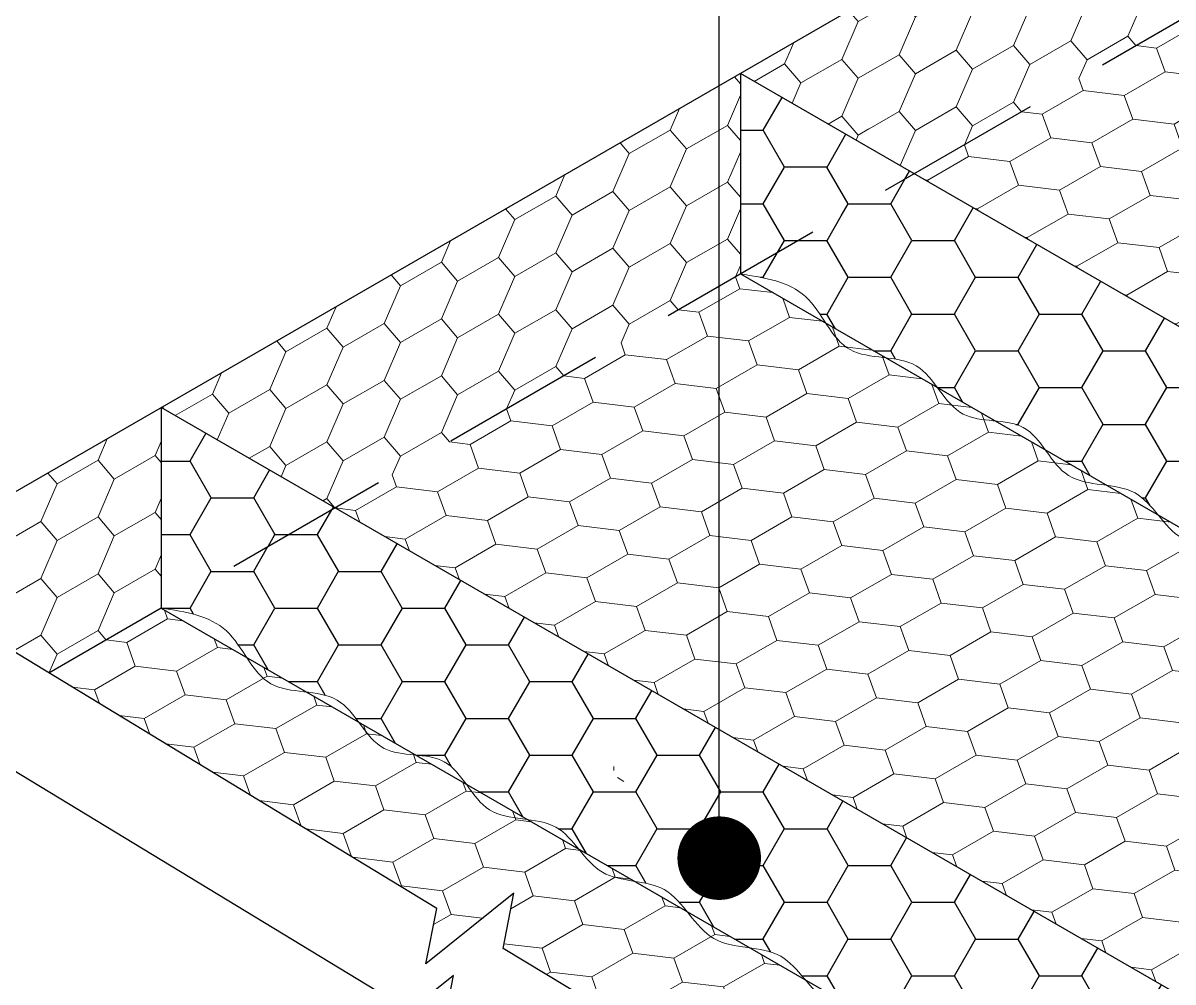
# Model space of a CAD drawing. Header units: metres. Extents: x -81 to 2721, y -139 to -12.
# Drawn here: x 670.278 to 671.998, y -67.815 to -66.381 of the extents above; entities that cross this region are included whole.
import ezdxf

# ---------------------------------------------------------------- set-up
doc = ezdxf.new("R2010")
doc.units = ezdxf.units.M
doc.header["$MEASUREMENT"] = 0
doc.linetypes.add('DASHED2', pattern=[0.375, 0.25, -0.125])
doc.layers.add('DIM', color=1, linetype='Continuous')
doc.layers.add('SECTION-GOLF', color=2, linetype='Continuous')
doc.styles.add('ROMANS', font='vit-s.shx')
doc.dimstyles.new('1-100', dxfattribs={"dimtxt": 0.235, "dimasz": 0.3, "dimexe": 0.2, "dimexo": 0, "dimgap": 0.1, "dimtad": 1, "dimzin": 0, "dimdsep": 46, "dimtxsty": 'ROMANS', "dimcen": 0, "dimclrd": 1, "dimclre": 1, "dimclrt": 3, "dimadec": 0, "dimazin": 0, "dimtfac": 1, "dimtix": 1, "dimtmove": 2, "dimatfit": 3, "dimfxl": 1, "dimtolj": 1, "dimtzin": 1, "dimarcsym": 0})

# ---------------------------------------------------------------- blocks, each defined once
blk = doc.blocks.new('3-')
h = blk.add_hatch()
h.set_pattern_fill('HONEY', color=137, scale=0.02, style=0)
h.set_pattern_definition([(0, (0, 0), (0.09525, 0.0549926), [0.0635, -0.127]), (120, (0, 0), (-0.0952499886, 0.0549926197), [0.0635, -0.127]), (60, (0, 0), (1.14e-08, 0.1099852197), [-0.127, 0.0635])])
edge = h.paths.add_edge_path()
edge.add_line((794.234, 719.0406), (793.9742, 718.8906))
edge.add_spline(control_points=[(793.9742, 718.8906), (794.0105, 718.8851), (794.064, 718.877), (794.0925, 718.8311), (794.1019, 718.8169)], knot_values=[0.000067, 0.000067, 0.000067, 0.000067, 0.10305, 0.152137, 0.152137, 0.152137, 0.152137], degree=3, periodic=0)
edge.add_line((794.1019, 718.8169), (794.1913, 718.7653))
edge.add_spline(control_points=[(794.1913, 718.7653), (794.2078, 718.7633), (794.2397, 718.7586), (794.2596, 718.7331), (794.2692, 718.7203)], knot_values=[0.261204, 0.261204, 0.261204, 0.261204, 0.308607, 0.354335, 0.354335, 0.354335, 0.354335], degree=3, periodic=0)
edge.add_line((794.2692, 718.7203), (794.3548, 718.6709))
edge.add_spline(control_points=[(794.3548, 718.6709), (794.37, 718.6694), (794.4013, 718.6658), (794.4204, 718.6408), (794.4301, 718.6274)], knot_values=[0.457613, 0.457613, 0.457613, 0.457613, 0.501265, 0.548716, 0.548716, 0.548716, 0.548716], degree=3, periodic=0)
edge.add_line((794.4301, 718.6274), (794.5218, 718.5745))
edge.add_spline(control_points=[(794.5218, 718.5745), (794.5369, 718.5725), (794.568, 718.5671), (794.5882, 718.5428), (794.5987, 718.5301)], knot_values=[0.658797, 0.658797, 0.658797, 0.658797, 0.702795, 0.750534, 0.750534, 0.750534, 0.750534], degree=3, periodic=0)
edge.add_line((794.5987, 718.5301), (794.6815, 718.4823))
edge.add_spline(control_points=[(794.6815, 718.4823), (794.6973, 718.4797), (794.7294, 718.4742), (794.7503, 718.4495), (794.7607, 718.4366)], knot_values=[0.849098, 0.849098, 0.849098, 0.849098, 0.895518, 0.943424, 0.943424, 0.943424, 0.943424], degree=3, periodic=0)
edge.add_line((794.7607, 718.4366), (794.8541, 718.3826))
edge.add_spline(control_points=[(794.8541, 718.3826), (794.8706, 718.3803), (794.9042, 718.3748), (794.9259, 718.3482), (794.9372, 718.3347)], knot_values=[1.055116, 1.055116, 1.055116, 1.055116, 1.103259, 1.154244, 1.154244, 1.154244, 1.154244], degree=3, periodic=0)
edge.add_line((794.9372, 718.3347), (795.0174, 718.2884))
edge.add_spline(control_points=[(795.0174, 718.2884), (795.0326, 718.2855), (795.0645, 718.2794), (795.0861, 718.2552), (795.0971, 718.2423)], knot_values=[1.249476, 1.249476, 1.249476, 1.249476, 1.29471, 1.343806, 1.343806, 1.343806, 1.343806], degree=3, periodic=0)
edge.add_line((795.0971, 718.2423), (795.1862, 718.1909))
edge.add_spline(control_points=[(795.1862, 718.1909), (795.198, 718.1889), (795.2241, 718.1834), (795.2426, 718.164), (795.2525, 718.1526)], knot_values=[1.449809, 1.449809, 1.449809, 1.449809, 1.484823, 1.528698, 1.528698, 1.528698, 1.528698], degree=3, periodic=0)
edge.add_line((795.2525, 718.1526), (795.3403, 718.1019))
edge.add_spline(control_points=[(795.3403, 718.1019), (795.3576, 718.0993), (795.3919, 718.0941), (795.414, 718.0668), (795.4249, 718.0531)], knot_values=[1.632854, 1.632854, 1.632854, 1.632854, 1.683511, 1.733517, 1.733517, 1.733517, 1.733517], degree=3, periodic=0)
edge.add_line((795.4249, 718.0531), (795.4464, 718.0407))
edge.add_line((795.4464, 718.0407), (795.7062, 718.1907))
edge.add_line((795.7062, 718.1907), (794.234, 719.0406))
edge = h.paths.add_edge_path()
edge.add_line((795.1001, 719.5406), (794.8403, 719.3906))
edge.add_spline(control_points=[(794.8403, 719.3906), (794.8765, 719.3851), (794.93, 719.377), (794.9585, 719.3311), (794.968, 719.3169)], knot_values=[0.000067, 0.000067, 0.000067, 0.000067, 0.10305, 0.152137, 0.152137, 0.152137, 0.152137], degree=3, periodic=0)
edge.add_line((794.968, 719.3169), (795.0574, 719.2653))
edge.add_spline(control_points=[(795.0574, 719.2653), (795.0738, 719.2633), (795.1058, 719.2586), (795.1257, 719.2331), (795.1352, 719.2203)], knot_values=[0.261204, 0.261204, 0.261204, 0.261204, 0.308607, 0.354335, 0.354335, 0.354335, 0.354335], degree=3, periodic=0)
edge.add_line((795.1352, 719.2203), (795.2209, 719.1709))
edge.add_spline(control_points=[(795.2209, 719.1709), (795.236, 719.1694), (795.2673, 719.1658), (795.2864, 719.1408), (795.2962, 719.1274)], knot_values=[0.457613, 0.457613, 0.457613, 0.457613, 0.501265, 0.548716, 0.548716, 0.548716, 0.548716], degree=3, periodic=0)
edge.add_line((795.2962, 719.1274), (795.3878, 719.0745))
edge.add_spline(control_points=[(795.3878, 719.0745), (795.403, 719.0725), (795.434, 719.0671), (795.4543, 719.0428), (795.4647, 719.0301)], knot_values=[0.658797, 0.658797, 0.658797, 0.658797, 0.702795, 0.750534, 0.750534, 0.750534, 0.750534], degree=3, periodic=0)
edge.add_line((795.4647, 719.0301), (795.5475, 718.9823))
edge.add_spline(control_points=[(795.5475, 718.9823), (795.5634, 718.9797), (795.5954, 718.9742), (795.6163, 718.9495), (795.6267, 718.9366)], knot_values=[0.849098, 0.849098, 0.849098, 0.849098, 0.895518, 0.943424, 0.943424, 0.943424, 0.943424], degree=3, periodic=0)
edge.add_line((795.6267, 718.9366), (795.7201, 718.8826))
edge.add_spline(control_points=[(795.7201, 718.8826), (795.7366, 718.8803), (795.7703, 718.8748), (795.7919, 718.8482), (795.8032, 718.8347)], knot_values=[1.055116, 1.055116, 1.055116, 1.055116, 1.103259, 1.154244, 1.154244, 1.154244, 1.154244], degree=3, periodic=0)
edge.add_line((795.8032, 718.8347), (795.8834, 718.7884))
edge.add_spline(control_points=[(795.8834, 718.7884), (795.8987, 718.7855), (795.9305, 718.7794), (795.9521, 718.7552), (795.9631, 718.7423)], knot_values=[1.249476, 1.249476, 1.249476, 1.249476, 1.29471, 1.343806, 1.343806, 1.343806, 1.343806], degree=3, periodic=0)
edge.add_line((795.9631, 718.7423), (796.0522, 718.6909))
edge.add_spline(control_points=[(796.0522, 718.6909), (796.064, 718.6889), (796.0901, 718.6834), (796.1086, 718.664), (796.1186, 718.6526)], knot_values=[1.449809, 1.449809, 1.449809, 1.449809, 1.484823, 1.528698, 1.528698, 1.528698, 1.528698], degree=3, periodic=0)
edge.add_line((796.1186, 718.6526), (796.2063, 718.6019))
edge.add_spline(control_points=[(796.2063, 718.6019), (796.2236, 718.5993), (796.258, 718.5941), (796.2801, 718.5668), (796.2909, 718.5531)], knot_values=[1.632854, 1.632854, 1.632854, 1.632854, 1.683511, 1.733517, 1.733517, 1.733517, 1.733517], degree=3, periodic=0)
edge.add_line((796.2909, 718.5531), (796.3124, 718.5407))
edge.add_line((796.3124, 718.5407), (796.5723, 718.6907))
edge.add_line((796.5723, 718.6907), (795.1001, 719.5406))
edge = h.paths.add_edge_path()
edge.add_line((795.9661, 720.0406), (795.7063, 719.8906))
edge.add_spline(control_points=[(795.7063, 719.8906), (795.7425, 719.8851), (795.7961, 719.877), (795.8246, 719.8311), (795.834, 719.8169)], knot_values=[0.000067, 0.000067, 0.000067, 0.000067, 0.10305, 0.152137, 0.152137, 0.152137, 0.152137], degree=3, periodic=0)
edge.add_line((795.834, 719.8169), (795.9234, 719.7653))
edge.add_spline(control_points=[(795.9234, 719.7653), (795.9398, 719.7633), (795.9718, 719.7586), (795.9917, 719.7331), (796.0013, 719.7203)], knot_values=[0.261204, 0.261204, 0.261204, 0.261204, 0.308607, 0.354335, 0.354335, 0.354335, 0.354335], degree=3, periodic=0)
edge.add_line((796.0013, 719.7203), (796.0869, 719.6709))
edge.add_spline(control_points=[(796.0869, 719.6709), (796.102, 719.6694), (796.1333, 719.6658), (796.1525, 719.6408), (796.1622, 719.6274)], knot_values=[0.457613, 0.457613, 0.457613, 0.457613, 0.501265, 0.548716, 0.548716, 0.548716, 0.548716], degree=3, periodic=0)
edge.add_line((796.1622, 719.6274), (796.2538, 719.5745))
edge.add_spline(control_points=[(796.2538, 719.5745), (796.269, 719.5725), (796.3001, 719.5671), (796.3203, 719.5428), (796.3308, 719.5301)], knot_values=[0.658797, 0.658797, 0.658797, 0.658797, 0.702795, 0.750534, 0.750534, 0.750534, 0.750534], degree=3, periodic=0)
edge.add_line((796.3308, 719.5301), (796.4136, 719.4823))
edge.add_spline(control_points=[(796.4136, 719.4823), (796.4294, 719.4797), (796.4614, 719.4742), (796.4823, 719.4495), (796.4927, 719.4366)], knot_values=[0.849098, 0.849098, 0.849098, 0.849098, 0.895518, 0.943424, 0.943424, 0.943424, 0.943424], degree=3, periodic=0)
edge.add_line((796.4927, 719.4366), (796.5861, 719.3826))
edge.add_spline(control_points=[(796.5861, 719.3826), (796.6027, 719.3803), (796.6363, 719.3748), (796.658, 719.3482), (796.6692, 719.3347)], knot_values=[1.055116, 1.055116, 1.055116, 1.055116, 1.103259, 1.154244, 1.154244, 1.154244, 1.154244], degree=3, periodic=0)
edge.add_line((796.6692, 719.3347), (796.7494, 719.2884))
edge.add_spline(control_points=[(796.7494, 719.2884), (796.7647, 719.2855), (796.7965, 719.2794), (796.8181, 719.2552), (796.8292, 719.2423)], knot_values=[1.249476, 1.249476, 1.249476, 1.249476, 1.29471, 1.343806, 1.343806, 1.343806, 1.343806], degree=3, periodic=0)
edge.add_line((796.8292, 719.2423), (796.9182, 719.1909))
edge.add_spline(control_points=[(796.9182, 719.1909), (796.93, 719.1889), (796.9562, 719.1834), (796.9746, 719.164), (796.9846, 719.1526)], knot_values=[1.449809, 1.449809, 1.449809, 1.449809, 1.484823, 1.528698, 1.528698, 1.528698, 1.528698], degree=3, periodic=0)
edge.add_line((796.9846, 719.1526), (797.0723, 719.1019))
edge.add_spline(control_points=[(797.0723, 719.1019), (797.0896, 719.0993), (797.124, 719.0941), (797.1461, 719.0668), (797.1569, 719.0531)], knot_values=[1.632854, 1.632854, 1.632854, 1.632854, 1.683511, 1.733517, 1.733517, 1.733517, 1.733517], degree=3, periodic=0)
edge.add_line((797.1569, 719.0531), (797.1785, 719.0407))
edge.add_line((797.1785, 719.0407), (797.4383, 719.1907))
edge.add_line((797.4383, 719.1907), (795.9661, 720.0406))
edge = h.paths.add_edge_path()
edge.add_line((795.7062, 720.1907), (795.7062, 719.8907))
edge.add_spline(control_points=[(795.834, 719.8169), (795.8246, 719.8311), (795.7961, 719.877), (795.7425, 719.8851), (795.7063, 719.8906)], knot_values=[0.000067, 0.000067, 0.000067, 0.000067, 0.049154, 0.152137, 0.152137, 0.152137, 0.152137], degree=3, periodic=0)
edge.add_line((795.7063, 719.8906), (795.9661, 720.0406))
edge.add_line((795.9661, 720.0406), (795.7062, 720.1907))
h.paths.add_polyline_path([(795.1001, 719.5406), (794.8402, 719.6907), (794.8402, 719.3907), (794.8402, 719.3906)])
h.paths.add_polyline_path([(794.2339, 719.0406), (794.2338, 719.0408), (793.9742, 719.1907), (793.9742, 718.8907), (793.9742, 718.8906)])
at = {"lineweight": 13}
h = blk.add_hatch(dxfattribs=at)
h.set_pattern_fill('HONEY', color=137, scale=0.02, angle=30)
h.set_pattern_definition([(30, (-83.666704, 199.066646), (0.0549926133, 0.0952499998), [0.0635, -0.127]), (150, (-83.666704, 199.066646), (-0.1099852262, 2e-10), [0.0635, -0.127]), (90, (-83.666704, 199.066646), (-0.054992613, 0.09525), [-0.127, 0.0635])])
h.paths.add_polyline_path([(794.6482, 718.6537), (794.6626, 718.6246), (794.6769, 718.6538)])
at = {"color": 137, "lineweight": 13}
for points in [[(795.4317, 719.7322), (795.4197, 719.7462), (795.4441, 719.8028), (795.5052, 719.8381), (795.5296, 719.8097), (795.5173, 719.7816)], [(795.163, 719.7255), (795.1874, 719.7821), (795.2485, 719.8174), (795.273, 719.789), (795.2485, 719.7324), (795.1874, 719.6971), (795.163, 719.7255)], [(795.2485, 719.7324), (795.273, 719.789), (795.3341, 719.8243), (795.3585, 719.7959), (795.3341, 719.7393), (795.273, 719.704), (795.2485, 719.7324)], [(795.3341, 719.7393), (795.3585, 719.7959), (795.4197, 719.8312), (795.4441, 719.8028), (795.4197, 719.7462), (795.3585, 719.7109), (795.3341, 719.7393)], [(794.9919, 719.7117), (795.0163, 719.7683), (795.0774, 719.8036), (795.1019, 719.7752), (795.0774, 719.7186), (795.0163, 719.6833), (794.9919, 719.7117)], [(795.0774, 719.7186), (795.1019, 719.7752), (795.163, 719.8105), (795.1874, 719.7821), (795.163, 719.7255), (795.1019, 719.6902), (795.0774, 719.7186)], [(795.0025, 719.7844), (795.0163, 719.7683), (794.9919, 719.7117), (794.9307, 719.6764), (794.9063, 719.7048)], [(795.4753, 719.6929), (795.4626, 719.7285), (795.5237, 719.7638), (795.5853, 719.7564), (795.5981, 719.7208), (795.5369, 719.6856), (795.4753, 719.6929)], [(794.9201, 719.7368), (794.9063, 719.7048), (794.861, 719.6787)], [(795.163, 719.6405), (795.1874, 719.6971), (795.2485, 719.7324), (795.273, 719.704), (795.2485, 719.6474), (795.1874, 719.6121), (795.163, 719.6405)], [(795.2606, 719.6334), (795.2485, 719.6474), (795.273, 719.704), (795.3341, 719.7393), (795.3585, 719.7109), (795.3462, 719.6828)], [(795.4317, 719.7322), (795.4197, 719.7462), (795.3585, 719.7109), (795.3462, 719.6828)], [(795.4318, 719.7322), (795.4626, 719.7285), (795.4753, 719.6929), (795.4142, 719.6576), (795.3526, 719.665)], [(794.9919, 719.6267), (795.0163, 719.6833), (795.0774, 719.7186), (795.1019, 719.6902), (795.0774, 719.6336), (795.0163, 719.5983), (794.9919, 719.6267)], [(795.0774, 719.6336), (795.1019, 719.6902), (795.163, 719.7255), (795.1874, 719.6971), (795.163, 719.6405), (795.1019, 719.6052), (795.0774, 719.6336)], [(794.861, 719.6787), (794.9063, 719.7048), (794.9307, 719.6764), (794.9176, 719.646)], [(794.9176, 719.646), (794.9307, 719.6764), (794.9919, 719.7117), (795.0163, 719.6833), (794.9919, 719.6267), (794.9714, 719.6149)], [(794.8314, 719.6856), (794.8402, 719.6753)], [(794.8402, 719.6753), (794.8314, 719.6856)], [(795.3526, 719.665), (795.3462, 719.6828)], [(795.427, 719.6221), (795.4142, 719.6576), (795.4753, 719.6929), (795.5369, 719.6856), (795.5497, 719.65), (795.4886, 719.6147), (795.427, 719.6221)], [(795.3042, 719.5941), (795.2914, 719.6297), (795.3526, 719.665), (795.4142, 719.6576), (795.427, 719.6221), (795.3658, 719.5868), (795.3042, 719.5941)], [(794.8402, 719.658), (794.8207, 719.6129), (794.7596, 719.5776), (794.7352, 719.606)], [(794.8207, 719.6129), (794.8402, 719.658)], [(795.2606, 719.6334), (795.2485, 719.6474), (795.1874, 719.6121), (795.1751, 719.584)], [(794.749, 719.638), (794.7352, 719.606), (794.6741, 719.5707), (794.6603, 719.5868)], [(795.0131, 719.5908), (795.0163, 719.5983), (795.0774, 719.6336), (795.1019, 719.6052), (795.0792, 719.5527)], [(795.0792, 719.5527), (795.1019, 719.6052), (795.163, 719.6405), (795.1874, 719.6121), (795.1751, 719.584)], [(795.2606, 719.6334), (795.2914, 719.6297), (795.3042, 719.5941), (795.2431, 719.5588), (795.1815, 719.5662)], [(794.7352, 719.521), (794.7596, 719.5776), (794.8207, 719.6129), (794.8402, 719.5903)], [(794.8402, 719.5903), (794.8207, 719.6129)], [(794.9714, 719.6149), (794.9919, 719.6267), (795.0163, 719.5983), (795.0131, 719.5908)], [(795.0322, 719.6075), (795.0163, 719.5983), (794.9919, 719.6267)], [(795.3786, 719.5512), (795.3658, 719.5868), (795.427, 719.6221), (795.4886, 719.6147), (795.5013, 719.5791), (795.4402, 719.5438), (795.3786, 719.5512)], [(794.6496, 719.5141), (794.6741, 719.5707), (794.7352, 719.606), (794.7596, 719.5776), (794.7352, 719.521), (794.6741, 719.4857), (794.6496, 719.5141)], [(795.2558, 719.5233), (795.2431, 719.5588), (795.3042, 719.5941), (795.3658, 719.5868), (795.3786, 719.5512), (795.3175, 719.5159), (795.2558, 719.5233)], [(794.6603, 719.5868), (794.6741, 719.5707), (794.6496, 719.5141), (794.5885, 719.4788), (794.5641, 719.5072)], [(795.1815, 719.5662), (795.1751, 719.584)], [(795.453, 719.5082), (795.4402, 719.5438), (795.5013, 719.5791), (795.563, 719.5717), (795.5757, 719.5362), (795.5146, 719.5009), (795.453, 719.5082)], [(794.8402, 719.573), (794.8207, 719.5279), (794.7596, 719.4926), (794.7352, 719.521)], [(794.8207, 719.5279), (794.8402, 719.573)], [(795.1212, 719.5284), (795.1203, 719.5309), (795.1815, 719.5662), (795.2431, 719.5588), (795.2558, 719.5233), (795.1947, 719.488), (795.1904, 719.4885)], [(795.3302, 719.4803), (795.3175, 719.5159), (795.3786, 719.5512), (795.4402, 719.5438), (795.453, 719.5082), (795.3918, 719.473), (795.3302, 719.4803)], [(794.5779, 719.5392), (794.5641, 719.5072), (794.5029, 719.4719), (794.4891, 719.488)], [(794.7352, 719.436), (794.7596, 719.4926), (794.8207, 719.5279), (794.8402, 719.5053)], [(794.8402, 719.5053), (794.8207, 719.5279)], [(795.116, 719.5314), (795.1203, 719.5309), (795.1212, 719.5284)], [(794.4785, 719.4153), (794.5029, 719.4719), (794.5641, 719.5072), (794.5885, 719.4788), (794.5641, 719.4222), (794.5029, 719.3869), (794.4785, 719.4153)], [(794.5641, 719.4222), (794.5885, 719.4788), (794.6496, 719.5141), (794.6741, 719.4857), (794.6496, 719.4291), (794.5885, 719.3938), (794.5641, 719.4222)], [(794.6496, 719.4291), (794.6741, 719.4857), (794.7352, 719.521), (794.7596, 719.4926), (794.7352, 719.436), (794.6741, 719.4007), (794.6496, 719.4291)], [(795.1956, 719.4855), (795.1947, 719.488), (795.2558, 719.5233), (795.3175, 719.5159), (795.3302, 719.4803), (795.2691, 719.445), (795.2647, 719.4455)], [(795.4046, 719.4374), (795.3918, 719.473), (795.453, 719.5082), (795.5146, 719.5009), (795.5274, 719.4653), (795.4662, 719.43), (795.4046, 719.4374)], [(794.4891, 719.488), (794.5029, 719.4719), (794.4785, 719.4153), (794.4174, 719.38), (794.393, 719.4084)], [(794.8402, 719.488), (794.8207, 719.4429), (794.7596, 719.4076), (794.7352, 719.436)], [(794.8207, 719.4429), (794.8402, 719.488)], [(795.1904, 719.4885), (795.1947, 719.488), (795.1956, 719.4855)], [(795.27, 719.4425), (795.2691, 719.445), (795.3302, 719.4803), (795.3918, 719.473), (795.4046, 719.4374), (795.3435, 719.4021), (795.3391, 719.4026)], [(795.479, 719.3944), (795.4662, 719.43), (795.5274, 719.4653), (795.589, 719.4579), (795.6017, 719.4224), (795.5406, 719.3871), (795.479, 719.3944)], [(794.4068, 719.4404), (794.393, 719.4084), (794.3318, 719.3731), (794.318, 719.3892)], [(794.7473, 719.337), (794.7352, 719.351), (794.7596, 719.4076), (794.8207, 719.4429), (794.8402, 719.4203)], [(794.8402, 719.4203), (794.8207, 719.4429)], [(795.2647, 719.4455), (795.2691, 719.445), (795.27, 719.4425)], [(794.4785, 719.3303), (794.5029, 719.3869), (794.5641, 719.4222), (794.5885, 719.3938), (794.5641, 719.3372), (794.5029, 719.3019), (794.4785, 719.3303)], [(794.5641, 719.3372), (794.5885, 719.3938), (794.6496, 719.4291), (794.6741, 719.4007), (794.6496, 719.3441), (794.5885, 719.3088), (794.5641, 719.3372)], [(794.6496, 719.3441), (794.6741, 719.4007), (794.7352, 719.436), (794.7596, 719.4076), (794.7352, 719.351), (794.6741, 719.3157), (794.6496, 719.3441)], [(794.69, 719.4099), (794.6741, 719.4007), (794.6496, 719.4291)], [(795.3444, 719.3996), (795.3435, 719.4021), (795.4046, 719.4374), (795.4662, 719.43), (795.479, 719.3944), (795.4179, 719.3591), (795.4135, 719.3597)], [(794.3074, 719.3165), (794.3318, 719.3731), (794.393, 719.4084), (794.4174, 719.38), (794.393, 719.3234), (794.3318, 719.2881), (794.3074, 719.3165)], [(794.393, 719.3234), (794.4174, 719.38), (794.4785, 719.4153), (794.5029, 719.3869), (794.4785, 719.3303), (794.4174, 719.295), (794.393, 719.3234)], [(794.318, 719.3892), (794.3318, 719.3731), (794.3074, 719.3165), (794.2463, 719.2812), (794.2218, 719.3096)], [(794.8402, 719.4032), (794.8328, 719.3864)], [(794.8402, 719.4032), (794.8328, 719.3864)], [(795.3391, 719.4026), (795.3435, 719.4021), (795.3444, 719.3996)], [(795.4188, 719.3566), (795.4179, 719.3591), (795.479, 719.3944), (795.5406, 719.3871), (795.5534, 719.3515), (795.4922, 719.3162), (795.4879, 719.3167)], [(794.8392, 719.3686), (794.8329, 719.3864)], [(794.7909, 719.2978), (794.7781, 719.3333), (794.8392, 719.3686), (794.8886, 719.3627)], [(794.9034, 719.3542), (794.9136, 719.3257), (794.8525, 719.2904), (794.7909, 719.2978)], [(794.8886, 719.3627), (794.8392, 719.3686)], [(794.9136, 719.3257), (794.9034, 719.3542)], [(795.4135, 719.3597), (795.4179, 719.3591), (795.4188, 719.3566)], [(794.2356, 719.3416), (794.2218, 719.3096), (794.1607, 719.2743), (794.1469, 719.2904)], [(794.4785, 719.2453), (794.5029, 719.3019), (794.5641, 719.3372), (794.5885, 719.3088), (794.5641, 719.2522), (794.5029, 719.2169), (794.4785, 719.2453)], [(794.5761, 719.2382), (794.5641, 719.2522), (794.5885, 719.3088), (794.6496, 719.3441), (794.6741, 719.3157), (794.6617, 719.2876)], [(794.7473, 719.337), (794.7352, 719.351), (794.6741, 719.3157), (794.6617, 719.2876)], [(794.7473, 719.337), (794.7781, 719.3333), (794.7909, 719.2978), (794.7297, 719.2625), (794.6681, 719.2698)], [(794.3074, 719.2315), (794.3318, 719.2881), (794.393, 719.3234), (794.4174, 719.295), (794.393, 719.2384), (794.3318, 719.2031), (794.3074, 719.2315)], [(794.393, 719.2384), (794.4174, 719.295), (794.4785, 719.3303), (794.5029, 719.3019), (794.4785, 719.2453), (794.4174, 719.21), (794.393, 719.2384)], [(794.8653, 719.2548), (794.8525, 719.2904), (794.9136, 719.3257), (794.963, 719.3198)], [(794.963, 719.3198), (794.9136, 719.3257)], [(794.1363, 719.2177), (794.1607, 719.2743), (794.2218, 719.3096), (794.2463, 719.2812), (794.2218, 719.2246), (794.1607, 719.1893), (794.1363, 719.2177)], [(794.2218, 719.2246), (794.2463, 719.2812), (794.3074, 719.3165), (794.3318, 719.2881), (794.3074, 719.2315), (794.2463, 719.1962), (794.2218, 719.2246)], [(794.9778, 719.3112), (794.988, 719.2827), (794.9269, 719.2474), (794.8653, 719.2548)], [(794.988, 719.2827), (794.9778, 719.3112)], [(794.1469, 719.2904), (794.1607, 719.2743), (794.1363, 719.2177), (794.0751, 719.1824), (794.0507, 719.2108)], [(794.6681, 719.2698), (794.6617, 719.2876)], [(794.7425, 719.2269), (794.7297, 719.2625), (794.7909, 719.2978), (794.8525, 719.2904), (794.8653, 719.2548), (794.8041, 719.2195), (794.7425, 719.2269)], [(794.6198, 719.199), (794.607, 719.2345), (794.6681, 719.2698), (794.7297, 719.2625), (794.7425, 719.2269), (794.6814, 719.1916), (794.6198, 719.199)], [(794.9396, 719.2119), (794.9269, 719.2474), (794.988, 719.2827), (795.0373, 719.2768)], [(795.0522, 719.2683), (795.0624, 719.2398), (795.0012, 719.2045), (794.9396, 719.2119)], [(795.0373, 719.2768), (794.988, 719.2827)], [(795.0624, 719.2398), (795.0522, 719.2683)], [(794.5761, 719.2382), (794.5641, 719.2522), (794.5029, 719.2169), (794.4906, 719.1888)], [(794.8169, 719.1839), (794.8041, 719.2195), (794.8653, 719.2548), (794.9269, 719.2474), (794.9396, 719.2119), (794.8785, 719.1766), (794.8169, 719.1839)], [(794.0645, 719.2428), (794.0507, 719.2108), (793.995, 719.1787)], [(794.3074, 719.1465), (794.3318, 719.2031), (794.393, 719.2384), (794.4174, 719.21), (794.393, 719.1534), (794.3318, 719.1181), (794.3074, 719.1465)], [(794.405, 719.1394), (794.393, 719.1534), (794.4174, 719.21), (794.4785, 719.2453), (794.5029, 719.2169), (794.4906, 719.1888)], [(794.5762, 719.2382), (794.607, 719.2345), (794.6198, 719.199), (794.5586, 719.1637), (794.497, 719.171)], [(795.014, 719.1689), (795.0012, 719.2045), (795.0624, 719.2398), (795.1117, 719.2339)], [(795.1117, 719.2339), (795.0624, 719.2398)], [(794.0578, 719.1423), (794.0751, 719.1824), (794.1363, 719.2177), (794.1607, 719.1893), (794.1363, 719.1327), (794.1054, 719.1149)], [(794.1363, 719.1327), (794.1607, 719.1893), (794.2218, 719.2246), (794.2463, 719.1962), (794.2218, 719.1396), (794.1607, 719.1043), (794.1363, 719.1327)], [(794.2218, 719.1396), (794.2463, 719.1962), (794.3074, 719.2315), (794.3318, 719.2031), (794.3074, 719.1465), (794.2463, 719.1112), (794.2218, 719.1396)], [(794.3477, 719.2123), (794.3318, 719.2031), (794.3074, 719.2315)], [(794.6941, 719.156), (794.6814, 719.1916), (794.7425, 719.2269), (794.8041, 719.2195), (794.8169, 719.1839), (794.7558, 719.1486), (794.6941, 719.156)], [(795.1265, 719.2253), (795.1368, 719.1968), (795.0756, 719.1616), (795.014, 719.1689)], [(795.1368, 719.1968), (795.1265, 719.2253)], [(793.995, 719.1787), (794.0507, 719.2108), (794.0751, 719.1824), (794.0578, 719.1423)], [(794.5714, 719.1281), (794.5586, 719.1637), (794.6198, 719.199), (794.6814, 719.1916), (794.6941, 719.156), (794.633, 719.1207), (794.5714, 719.1281)], [(794.8913, 719.141), (794.8785, 719.1766), (794.9396, 719.2119), (795.0012, 719.2045), (795.014, 719.1689), (794.9529, 719.1336), (794.8913, 719.141)], [(793.979, 719.1879), (793.9758, 719.1916)], [(793.9758, 719.1916), (793.979, 719.1879)], [(794.497, 719.171), (794.4906, 719.1888)], [(794.7685, 719.1131), (794.7558, 719.1486), (794.8169, 719.1839), (794.8785, 719.1766), (794.8913, 719.141), (794.8301, 719.1057), (794.7685, 719.1131)], [(795.0884, 719.126), (795.0756, 719.1616), (795.1368, 719.1968), (795.1861, 719.1909)], [(795.2009, 719.1824), (795.2111, 719.1539), (795.15, 719.1186), (795.0884, 719.126)], [(795.1861, 719.1909), (795.1368, 719.1968)], [(795.2111, 719.1539), (795.2009, 719.1824)], [(794.4486, 719.1002), (794.4359, 719.1357), (794.497, 719.171), (794.5586, 719.1637), (794.5714, 719.1281), (794.5103, 719.0928), (794.4486, 719.1002)], [(794.9656, 719.0981), (794.9529, 719.1336), (795.014, 719.1689), (795.0756, 719.1616), (795.0884, 719.126), (795.0273, 719.0907), (794.9656, 719.0981)], [(794.2339, 719.0406), (794.2218, 719.0546), (794.2463, 719.1112), (794.3074, 719.1465), (794.3318, 719.1181), (794.3195, 719.09)], [(794.405, 719.1394), (794.393, 719.1534), (794.3318, 719.1181), (794.3195, 719.09)], [(794.6458, 719.0852), (794.633, 719.1207), (794.6941, 719.156), (794.7558, 719.1486), (794.7685, 719.1131), (794.7074, 719.0778), (794.6458, 719.0852)], [(795.1628, 719.083), (795.15, 719.1186), (795.2111, 719.1539), (795.2605, 719.148)], [(795.2605, 719.148), (795.2111, 719.1539)], [(793.8934, 719.144), (793.8796, 719.1121), (793.8185, 719.0768), (793.8047, 719.0928)], [(793.9742, 719.1398), (793.9652, 719.1189), (793.904, 719.0837), (793.8796, 719.1121)], [(793.9652, 719.1189), (793.9742, 719.1398)], [(794.1054, 719.1149), (794.1363, 719.1327), (794.1607, 719.1043), (794.1533, 719.0872)], [(794.1533, 719.0872), (794.1607, 719.1043), (794.2218, 719.1396), (794.2463, 719.1112), (794.2218, 719.0546), (794.2158, 719.0512)], [(794.4051, 719.1394), (794.4359, 719.1357), (794.4486, 719.1002), (794.3875, 719.0649), (794.3259, 719.0722)], [(794.8429, 719.0701), (794.8301, 719.1057), (794.8913, 719.141), (794.9529, 719.1336), (794.9656, 719.0981), (794.9045, 719.0628), (794.8429, 719.0701)], [(795.2753, 719.1394), (795.2855, 719.111), (795.2244, 719.0757), (795.1628, 719.083)], [(795.2855, 719.111), (795.2753, 719.1394)], [(793.794, 719.0202), (793.8185, 719.0768), (793.8796, 719.1121), (793.904, 719.0837), (793.8796, 719.0271), (793.8185, 718.9918), (793.794, 719.0202)], [(793.8796, 719.0271), (793.904, 719.0837), (793.9652, 719.1189), (793.9742, 719.1085)], [(793.9742, 719.1085), (793.9652, 719.1189)], [(794.523, 719.0572), (794.5103, 719.0928), (794.5714, 719.1281), (794.633, 719.1207), (794.6458, 719.0852), (794.5846, 719.0499), (794.523, 719.0572)], [(794.7202, 719.0422), (794.7074, 719.0778), (794.7685, 719.1131), (794.8301, 719.1057), (794.8429, 719.0701), (794.7818, 719.0348), (794.7202, 719.0422)], [(795.04, 719.0551), (795.0273, 719.0907), (795.0884, 719.126), (795.15, 719.1186), (795.1628, 719.083), (795.1016, 719.0477), (795.04, 719.0551)], [(794.4003, 719.0293), (794.3875, 719.0649), (794.4486, 719.1002), (794.5103, 719.0928), (794.523, 719.0572), (794.4619, 719.0219), (794.4003, 719.0293)], [(794.9173, 719.0272), (794.9045, 719.0628), (794.9656, 719.0981), (795.0273, 719.0907), (795.04, 719.0551), (794.9789, 719.0198), (794.9173, 719.0272)], [(795.2372, 719.0401), (795.2244, 719.0757), (795.2855, 719.111), (795.3349, 719.1051)], [(795.3497, 719.0965), (795.3599, 719.068), (795.2988, 719.0327), (795.2372, 719.0401)], [(795.3349, 719.1051), (795.2855, 719.111)], [(795.3599, 719.068), (795.3497, 719.0965)], [(793.8047, 719.0928), (793.8185, 719.0768), (793.794, 719.0202), (793.7329, 718.9849), (793.7085, 719.0133)], [(794.3259, 719.0722), (794.3195, 719.09)], [(794.5974, 719.0143), (794.5846, 719.0499), (794.6458, 719.0852), (794.7074, 719.0778), (794.7202, 719.0422), (794.659, 719.0069), (794.5974, 719.0143)], [(795.1144, 719.0122), (795.1016, 719.0477), (795.1628, 719.083), (795.2244, 719.0757), (795.2372, 719.0401), (795.176, 719.0048), (795.1144, 719.0122)], [(794.2711, 719.0192), (794.2648, 719.037), (794.3259, 719.0722), (794.3875, 719.0649), (794.4003, 719.0293), (794.3391, 718.994), (794.3084, 718.9977)], [(794.7945, 718.9993), (794.7818, 719.0348), (794.8429, 719.0701), (794.9045, 719.0628), (794.9173, 719.0272), (794.8562, 718.9919), (794.7945, 718.9993)], [(795.3115, 718.9972), (795.2988, 719.0327), (795.3599, 719.068), (795.4092, 719.0621)], [(795.4092, 719.0621), (795.3599, 719.068)], [(793.9742, 719.0548), (793.9652, 719.0339), (793.904, 718.9987), (793.8796, 719.0271)], [(793.9652, 719.0339), (793.9742, 719.0548)], [(794.2339, 719.0406), (794.2218, 719.0546), (794.2158, 719.0512)], [(794.4747, 718.9864), (794.4619, 719.0219), (794.523, 719.0572), (794.5846, 719.0499), (794.5974, 719.0143), (794.5363, 718.979), (794.4747, 718.9864)], [(794.9917, 718.9842), (794.9789, 719.0198), (795.04, 719.0551), (795.1016, 719.0477), (795.1144, 719.0122), (795.0533, 718.9769), (794.9917, 718.9842)], [(795.4241, 719.0536), (795.4343, 719.0251), (795.3732, 718.9898), (795.3115, 718.9972)], [(795.4343, 719.0251), (795.4241, 719.0536)], [(793.794, 718.9352), (793.8185, 718.9918), (793.8796, 719.0271), (793.904, 718.9987), (793.8796, 718.9421), (793.8185, 718.9068), (793.794, 718.9352)], [(793.8796, 718.9421), (793.904, 718.9987), (793.9652, 719.0339), (793.9742, 719.0235)], [(793.9742, 719.0235), (793.9652, 719.0339)], [(793.9742, 719.0235), (793.9652, 719.0339)], [(794.234, 719.0406), (794.2648, 719.037), (794.2711, 719.0192)], [(794.3455, 718.9763), (794.3391, 718.994), (794.4003, 719.0293), (794.4619, 719.0219), (794.4747, 718.9864), (794.4135, 718.9511), (794.3828, 718.9547)], [(794.6718, 718.9713), (794.659, 719.0069), (794.7202, 719.0422), (794.7818, 719.0348), (794.7945, 718.9993), (794.7334, 718.964), (794.6718, 718.9713)], [(794.8689, 718.9563), (794.8562, 718.9919), (794.9173, 719.0272), (794.9789, 719.0198), (794.9917, 718.9842), (794.9305, 718.949), (794.8689, 718.9563)], [(795.1888, 718.9692), (795.176, 719.0048), (795.2372, 719.0401), (795.2988, 719.0327), (795.3115, 718.9972), (795.2504, 718.9619), (795.1888, 718.9692)], [(793.7085, 718.9283), (793.7329, 718.9849), (793.794, 719.0202), (793.8185, 718.9918), (793.794, 718.9352), (793.7329, 718.8999), (793.7085, 718.9283)], [(794.549, 718.9434), (794.5363, 718.979), (794.5974, 719.0143), (794.659, 719.0069), (794.6718, 718.9713), (794.6107, 718.936), (794.549, 718.9434)], [(795.066, 718.9413), (795.0533, 718.9769), (795.1144, 719.0122), (795.176, 719.0048), (795.1888, 718.9692), (795.1277, 718.9339), (795.066, 718.9413)], [(795.3859, 718.9542), (795.3732, 718.9898), (795.4343, 719.0251), (795.4836, 719.0192)], [(795.4984, 719.0106), (795.5087, 718.9821), (795.4475, 718.9468), (795.3859, 718.9542)], [(795.4836, 719.0192), (795.4343, 719.0251)], [(794.3084, 718.9977), (794.3391, 718.994), (794.3455, 718.9763)], [(794.7462, 718.9284), (794.7334, 718.964), (794.7945, 718.9993), (794.8562, 718.9919), (794.8689, 718.9563), (794.8078, 718.921), (794.7462, 718.9284)], [(795.2632, 718.9263), (795.2504, 718.9619), (795.3115, 718.9972), (795.3732, 718.9898), (795.3859, 718.9542), (795.3248, 718.9189), (795.2632, 718.9263)], [(794.4199, 718.9333), (794.4135, 718.9511), (794.4747, 718.9864), (794.5363, 718.979), (794.549, 718.9434), (794.4879, 718.9081), (794.4572, 718.9118)], [(794.9433, 718.9134), (794.9305, 718.949), (794.9917, 718.9842), (795.0533, 718.9769), (795.066, 718.9413), (795.0049, 718.906), (794.9433, 718.9134)], [(795.4603, 718.9113), (795.4475, 718.9468), (795.5087, 718.9821), (795.558, 718.9762)], [(793.9742, 718.9698), (793.9652, 718.9489), (793.904, 718.9137), (793.8796, 718.9421)], [(793.9652, 718.9489), (793.9742, 718.9698)], [(794.6234, 718.9005), (794.6107, 718.936), (794.6718, 718.9713), (794.7334, 718.964), (794.7462, 718.9284), (794.685, 718.8931), (794.6234, 718.9005)], [(795.1404, 718.8984), (795.1277, 718.9339), (795.1888, 718.9692), (795.2504, 718.9619), (795.2632, 718.9263), (795.202, 718.891), (795.1404, 718.8984)], [(795.5728, 718.9677), (795.583, 718.9392), (795.5219, 718.9039), (795.4603, 718.9113)], [(793.794, 718.8502), (793.8185, 718.9068), (793.8796, 718.9421), (793.904, 718.9137), (793.8796, 718.8571), (793.8185, 718.8218), (793.794, 718.8502)], [(793.8917, 718.843), (793.8796, 718.8571), (793.904, 718.9137), (793.9652, 718.9489), (793.9742, 718.9385)], [(793.9742, 718.9385), (793.9652, 718.9489)], [(794.3828, 718.9547), (794.4135, 718.9511), (794.4199, 718.9333)], [(794.4943, 718.8904), (794.4879, 718.9081), (794.549, 718.9434), (794.6107, 718.936), (794.6234, 718.9005), (794.5623, 718.8652), (794.5315, 718.8689)], [(794.8206, 718.8855), (794.8078, 718.921), (794.8689, 718.9563), (794.9305, 718.949), (794.9433, 718.9134), (794.8822, 718.8781), (794.8206, 718.8855)], [(795.0177, 718.8704), (795.0049, 718.906), (795.066, 718.9413), (795.1277, 718.9339), (795.1404, 718.8984), (795.0793, 718.8631), (795.0177, 718.8704)], [(795.3376, 718.8833), (795.3248, 718.9189), (795.3859, 718.9542), (795.4475, 718.9468), (795.4603, 718.9113), (795.3992, 718.876), (795.3376, 718.8833)], [(793.7118, 718.851), (793.7329, 718.8999), (793.794, 718.9352), (793.8185, 718.9068), (793.794, 718.8502), (793.7526, 718.8262)], [(794.6978, 718.8575), (794.685, 718.8931), (794.7462, 718.9284), (794.8078, 718.921), (794.8206, 718.8855), (794.7594, 718.8502), (794.6978, 718.8575)], [(795.2148, 718.8554), (795.202, 718.891), (795.2632, 718.9263), (795.3248, 718.9189), (795.3376, 718.8833), (795.2764, 718.848), (795.2148, 718.8554)], [(794.4572, 718.9118), (794.4879, 718.9081), (794.4943, 718.8904)], [(794.8949, 718.8425), (794.8822, 718.8781), (794.9433, 718.9134), (795.0049, 718.906), (795.0177, 718.8704), (794.9565, 718.8351), (794.8949, 718.8425)], [(795.4119, 718.8404), (795.3992, 718.876), (795.4603, 718.9113), (795.5219, 718.9039), (795.5347, 718.8683), (795.4735, 718.833), (795.4119, 718.8404)], [(794.5687, 718.8474), (794.5623, 718.8652), (794.6234, 718.9005), (794.685, 718.8931), (794.6978, 718.8575), (794.6367, 718.8222), (794.6059, 718.8259)], [(795.0921, 718.8275), (795.0793, 718.8631), (795.1404, 718.8984), (795.202, 718.891), (795.2148, 718.8554), (795.1537, 718.8201), (795.0921, 718.8275)], [(793.9353, 718.8038), (793.9225, 718.8394), (793.9837, 718.8747), (794.0066, 718.8719)], [(793.9837, 718.8747), (793.9789, 718.8879)], [(794.0066, 718.8719), (793.9837, 718.8747)], [(794.7722, 718.8146), (794.7594, 718.8502), (794.8206, 718.8855), (794.8822, 718.8781), (794.8949, 718.8425), (794.8338, 718.8072), (794.7722, 718.8146)], [(795.2892, 718.8125), (795.2764, 718.848), (795.3376, 718.8833), (795.3992, 718.876), (795.4119, 718.8404), (795.3508, 718.8051), (795.2892, 718.8125)], [(793.8917, 718.843), (793.8796, 718.8571), (793.8185, 718.8218), (793.8061, 718.7936)], [(794.5315, 718.8689), (794.5623, 718.8652), (794.5687, 718.8474)], [(794.643, 718.8045), (794.6367, 718.8222), (794.6978, 718.8575), (794.7594, 718.8502), (794.7722, 718.8146), (794.7111, 718.7793), (794.6803, 718.783)], [(794.9693, 718.7996), (794.9565, 718.8351), (795.0177, 718.8704), (795.0793, 718.8631), (795.0921, 718.8275), (795.0309, 718.7922), (794.9693, 718.7996)], [(795.1664, 718.7845), (795.1537, 718.8201), (795.2148, 718.8554), (795.2764, 718.848), (795.2892, 718.8125), (795.2281, 718.7772), (795.1664, 718.7845)], [(795.4863, 718.7975), (795.4735, 718.833), (795.5347, 718.8683), (795.5963, 718.8609), (795.6091, 718.8254), (795.5479, 718.7901), (795.4863, 718.7975)], [(793.7526, 718.8262), (793.794, 718.8502), (793.8185, 718.8218), (793.8061, 718.7936)], [(793.8917, 718.8431), (793.9225, 718.8394), (793.9353, 718.8038), (793.8742, 718.7685), (793.8412, 718.7724)], [(794.0533, 718.845), (794.0581, 718.8317), (793.9969, 718.7964), (793.9353, 718.8038)], [(794.0581, 718.8317), (794.0533, 718.845)], [(794.8466, 718.7716), (794.8338, 718.8072), (794.8949, 718.8425), (794.9565, 718.8351), (794.9693, 718.7996), (794.9082, 718.7643), (794.8466, 718.7716)], [(795.3636, 718.7695), (795.3508, 718.8051), (795.4119, 718.8404), (795.4735, 718.833), (795.4863, 718.7975), (795.4252, 718.7622), (795.3636, 718.7695)], [(794.0097, 718.7609), (793.9969, 718.7964), (794.0581, 718.8317), (794.081, 718.829)], [(794.081, 718.829), (794.0581, 718.8317)], [(794.6059, 718.8259), (794.6367, 718.8222), (794.643, 718.8045)], [(795.0437, 718.7566), (795.0309, 718.7922), (795.0921, 718.8275), (795.1537, 718.8201), (795.1664, 718.7845), (795.1053, 718.7493), (795.0437, 718.7566)], [(793.8816, 718.7479), (793.8742, 718.7685), (793.9353, 718.8038), (793.9969, 718.7964), (794.0097, 718.7609), (793.9486, 718.7256), (793.911, 718.73)], [(794.7174, 718.7615), (794.7111, 718.7793), (794.7722, 718.8146), (794.8338, 718.8072), (794.8466, 718.7716), (794.7854, 718.7363), (794.7547, 718.74)], [(795.2408, 718.7416), (795.2281, 718.7772), (795.2892, 718.8125), (795.3508, 718.8051), (795.3636, 718.7695), (795.3024, 718.7342), (795.2408, 718.7416)], [(794.1277, 718.802), (794.1324, 718.7888), (794.0713, 718.7535), (794.0097, 718.7609)], [(794.0841, 718.7179), (794.0713, 718.7535), (794.1324, 718.7888), (794.1554, 718.786)], [(794.1324, 718.7888), (794.1277, 718.802)], [(794.1554, 718.786), (794.1324, 718.7888)], [(794.9209, 718.7287), (794.9082, 718.7643), (794.9693, 718.7996), (795.0309, 718.7922), (795.0437, 718.7566), (794.9826, 718.7213), (794.9209, 718.7287)], [(795.4379, 718.7266), (795.4252, 718.7622), (795.4863, 718.7975), (795.5479, 718.7901), (795.5607, 718.7545), (795.4996, 718.7192), (795.4379, 718.7266)], [(793.8412, 718.7724), (793.8742, 718.7685), (793.8816, 718.7479)], [(794.6803, 718.783), (794.7111, 718.7793), (794.7174, 718.7615)], [(794.7918, 718.7186), (794.7854, 718.7363), (794.8466, 718.7716), (794.9082, 718.7643), (794.9209, 718.7287), (794.8598, 718.6934), (794.8291, 718.6971)], [(795.1181, 718.7137), (795.1053, 718.7493), (795.1664, 718.7845), (795.2281, 718.7772), (795.2408, 718.7416), (795.1797, 718.7063), (795.1181, 718.7137)], [(795.3152, 718.6987), (795.3024, 718.7342), (795.3636, 718.7695), (795.4252, 718.7622), (795.4379, 718.7266), (795.3768, 718.6913), (795.3152, 718.6987)], [(793.957, 718.7021), (793.9486, 718.7256), (794.0097, 718.7609), (794.0713, 718.7535), (794.0841, 718.7179), (794.0229, 718.6826), (793.9808, 718.6877)], [(794.2021, 718.7591), (794.2068, 718.7458), (794.1457, 718.7105), (794.0841, 718.7179)], [(794.2068, 718.7458), (794.2021, 718.7591)], [(794.9953, 718.6858), (794.9826, 718.7213), (795.0437, 718.7566), (795.1053, 718.7493), (795.1181, 718.7137), (795.0569, 718.6784), (794.9953, 718.6858)], [(794.1585, 718.675), (794.1457, 718.7105), (794.2068, 718.7458), (794.2298, 718.7431)], [(794.2298, 718.7431), (794.2068, 718.7458)], [(794.7547, 718.74), (794.7854, 718.7363), (794.7918, 718.7186)], [(795.1925, 718.6707), (795.1797, 718.7063), (795.2408, 718.7416), (795.3024, 718.7342), (795.3152, 718.6987), (795.2541, 718.6634), (795.1925, 718.6707)], [(793.911, 718.73), (793.9486, 718.7256), (793.957, 718.7021)], [(794.0324, 718.6564), (794.0229, 718.6826), (794.0841, 718.7179), (794.1457, 718.7105), (794.1585, 718.675), (794.0973, 718.6397), (794.0506, 718.6453)], [(794.2764, 718.7161), (794.2812, 718.7029), (794.2201, 718.6676), (794.1585, 718.675)], [(794.2812, 718.7029), (794.2764, 718.7161)], [(794.8662, 718.6756), (794.8598, 718.6934), (794.9209, 718.7287), (794.9826, 718.7213), (794.9953, 718.6858), (794.9342, 718.6505), (794.9034, 718.6541)], [(795.3896, 718.6557), (795.3768, 718.6913), (795.4379, 718.7266), (795.4996, 718.7192), (795.5123, 718.6836), (795.4512, 718.6483), (795.3896, 718.6557)], [(794.2328, 718.632), (794.2201, 718.6676), (794.2812, 718.7029), (794.3041, 718.7001)], [(794.3041, 718.7001), (794.2812, 718.7029)], [(795.0697, 718.6428), (795.0569, 718.6784), (795.1181, 718.7137), (795.1797, 718.7063), (795.1925, 718.6707), (795.1313, 718.6354), (795.0697, 718.6428)], [(793.9808, 718.6877), (794.0229, 718.6826), (794.0324, 718.6564)], [(794.8291, 718.6971), (794.8598, 718.6934), (794.8662, 718.6756)], [(794.9406, 718.6327), (794.9342, 718.6505), (794.9953, 718.6858), (795.0569, 718.6784), (795.0697, 718.6428), (795.0086, 718.6075), (794.9778, 718.6112)], [(795.2668, 718.6278), (795.2541, 718.6634), (795.3152, 718.6987), (795.3768, 718.6913), (795.3896, 718.6557), (795.3284, 718.6204), (795.2668, 718.6278)], [(795.464, 718.6128), (795.4512, 718.6483), (795.5123, 718.6836), (795.5739, 718.6763), (795.5867, 718.6407), (795.5256, 718.6054), (795.464, 718.6128)], [(794.1078, 718.6106), (794.0973, 718.6397), (794.1585, 718.675), (794.2201, 718.6676), (794.2328, 718.632), (794.1717, 718.5967), (794.1205, 718.6029)], [(794.3508, 718.6732), (794.3556, 718.6599), (794.2944, 718.6247), (794.2328, 718.632)], [(794.3556, 718.6599), (794.3508, 718.6732)], [(795.1441, 718.5999), (795.1313, 718.6354), (795.1925, 718.6707), (795.2541, 718.6634), (795.2668, 718.6278), (795.2057, 718.5925), (795.1441, 718.5999)], [(794.3072, 718.5891), (794.2944, 718.6247), (794.3556, 718.6599), (794.3785, 718.6572)], [(794.3785, 718.6572), (794.3556, 718.6599)], [(794.9034, 718.6541), (794.9342, 718.6505), (794.9406, 718.6327)], [(795.3412, 718.5848), (795.3284, 718.6204), (795.3896, 718.6557), (795.4512, 718.6483), (795.464, 718.6128), (795.4028, 718.5775), (795.3412, 718.5848)], [(794.0506, 718.6453), (794.0973, 718.6397), (794.1078, 718.6106)], [(794.1832, 718.5648), (794.1717, 718.5967), (794.2328, 718.632), (794.2944, 718.6247), (794.3072, 718.5891), (794.2461, 718.5538), (794.1903, 718.5605)], [(794.4252, 718.6302), (794.43, 718.617), (794.3688, 718.5817), (794.3072, 718.5891)], [(794.43, 718.617), (794.4252, 718.6302)], [(795.0149, 718.5898), (795.0086, 718.6075), (795.0697, 718.6428), (795.1313, 718.6354), (795.1441, 718.5999), (795.083, 718.5646), (795.0522, 718.5683)], [(794.3816, 718.5461), (794.3688, 718.5817), (794.43, 718.617), (794.4529, 718.6143)], [(794.4529, 718.6143), (794.43, 718.617)], [(795.2185, 718.5569), (795.2057, 718.5925), (795.2668, 718.6278), (795.3284, 718.6204), (795.3412, 718.5848), (795.2801, 718.5496), (795.2185, 718.5569)], [(794.1205, 718.6029), (794.1717, 718.5967), (794.1832, 718.5648)], [(794.9778, 718.6112), (795.0086, 718.6075), (795.0149, 718.5898)], [(795.0893, 718.5468), (795.083, 718.5646), (795.1441, 718.5999), (795.2057, 718.5925), (795.2185, 718.5569), (795.1573, 718.5216), (795.1266, 718.5253)], [(795.4156, 718.5419), (795.4028, 718.5775), (795.464, 718.6128), (795.5256, 718.6054), (795.5383, 718.5698), (795.4772, 718.5345), (795.4156, 718.5419)], [(794.2586, 718.519), (794.2461, 718.5538), (794.3072, 718.5891), (794.3688, 718.5817), (794.3816, 718.5461), (794.3205, 718.5108), (794.2601, 718.5181)], [(794.4996, 718.5873), (794.5043, 718.5741), (794.4432, 718.5388), (794.3816, 718.5461)], [(794.5043, 718.5741), (794.4996, 718.5873)], [(795.2928, 718.514), (795.2801, 718.5496), (795.3412, 718.5848), (795.4028, 718.5775), (795.4156, 718.5419), (795.3545, 718.5066), (795.2928, 718.514)], [(794.456, 718.5032), (794.4432, 718.5388), (794.5043, 718.5741), (794.5273, 718.5713)], [(794.5273, 718.5713), (794.5043, 718.5741)], [(795.0522, 718.5683), (795.083, 718.5646), (795.0893, 718.5468)], [(795.49, 718.499), (795.4772, 718.5345), (795.5383, 718.5698), (795.6, 718.5625), (795.6127, 718.5269), (795.5516, 718.4916), (795.49, 718.499)], [(794.1903, 718.5605), (794.2461, 718.5538), (794.2586, 718.519)], [(794.3332, 718.4753), (794.3205, 718.5108), (794.3816, 718.5461), (794.4432, 718.5388), (794.456, 718.5032), (794.3948, 718.4679), (794.3332, 718.4753)], [(794.574, 718.5444), (794.5787, 718.5311), (794.5176, 718.4958), (794.456, 718.5032)], [(794.5787, 718.5311), (794.574, 718.5444)], [(795.1637, 718.5039), (795.1573, 718.5216), (795.2185, 718.5569), (795.2801, 718.5496), (795.2928, 718.514), (795.2317, 718.4787), (795.201, 718.4824)], [(794.5304, 718.4602), (794.5176, 718.4958), (794.5787, 718.5311), (794.6017, 718.5284)], [(794.6017, 718.5284), (794.5787, 718.5311)], [(795.3672, 718.471), (795.3545, 718.5066), (795.4156, 718.5419), (795.4772, 718.5345), (795.49, 718.499), (795.4288, 718.4637), (795.3672, 718.471)], [(794.2601, 718.5181), (794.3205, 718.5108), (794.3332, 718.4753), (794.3319, 718.4745)], [(795.1266, 718.5253), (795.1573, 718.5216), (795.1637, 718.5039)], [(795.2381, 718.4609), (795.2317, 718.4787), (795.2928, 718.514), (795.3545, 718.5066), (795.3672, 718.471), (795.3061, 718.4357), (795.2753, 718.4394)], [(794.4076, 718.4323), (794.3948, 718.4679), (794.456, 718.5032), (794.5176, 718.4958), (794.5304, 718.4602), (794.4969, 718.4409)], [(794.6483, 718.5014), (794.6531, 718.4882), (794.592, 718.4529), (794.5304, 718.4602)], [(794.6531, 718.4882), (794.6483, 718.5014)], [(795.4416, 718.4281), (795.4288, 718.4637), (795.49, 718.499), (795.5516, 718.4916), (795.5644, 718.456), (795.5032, 718.4207), (795.4416, 718.4281)], [(794.6047, 718.4173), (794.592, 718.4529), (794.6531, 718.4882), (794.676, 718.4854)], [(794.676, 718.4854), (794.6531, 718.4882)], [(795.201, 718.4824), (795.2317, 718.4787), (795.2381, 718.4609)], [(794.3319, 718.4745), (794.3332, 718.4753), (794.3948, 718.4679), (794.4076, 718.4323), (794.3815, 718.4173)], [(794.4969, 718.4409), (794.5304, 718.4602), (794.592, 718.4529), (794.6047, 718.4173), (794.5436, 718.382), (794.4866, 718.3888)], [(794.7227, 718.4585), (794.7275, 718.4452), (794.6663, 718.4099), (794.6047, 718.4173)], [(794.7275, 718.4452), (794.7227, 718.4585)], [(795.3125, 718.418), (795.3061, 718.4357), (795.3672, 718.471), (795.4288, 718.4637), (795.4416, 718.4281), (795.3805, 718.3928), (795.3497, 718.3965)], [(794.6791, 718.3744), (794.6663, 718.4099), (794.7275, 718.4452), (794.7504, 718.4425)], [(794.7504, 718.4425), (794.7275, 718.4452)], [(794.3815, 718.4173), (794.4076, 718.4323), (794.4546, 718.4267)], [(794.4546, 718.4267), (794.4076, 718.4323)], [(795.2753, 718.4394), (795.3061, 718.4357), (795.3125, 718.418)], [(795.3868, 718.375), (795.3805, 718.3928), (795.4416, 718.4281), (795.5032, 718.4207), (795.516, 718.3851), (795.4549, 718.3499), (795.4241, 718.3535)], [(794.5564, 718.3464), (794.5436, 718.382), (794.6047, 718.4173), (794.6663, 718.4099), (794.6791, 718.3744), (794.618, 718.3391), (794.5564, 718.3464)], [(794.7971, 718.4155), (794.8019, 718.4023), (794.7407, 718.367), (794.6791, 718.3744)], [(794.8019, 718.4023), (794.7971, 718.4155)], [(794.7535, 718.3314), (794.7407, 718.367), (794.8019, 718.4023), (794.8248, 718.3995)], [(794.8248, 718.3995), (794.8019, 718.4023)], [(795.3497, 718.3965), (795.3805, 718.3928), (795.3868, 718.375)], [(794.4866, 718.3888), (794.5436, 718.382), (794.5564, 718.3464), (794.5498, 718.3427)], [(794.6307, 718.3035), (794.618, 718.3391), (794.6791, 718.3744), (794.7407, 718.367), (794.7535, 718.3314), (794.6924, 718.2961), (794.6307, 718.3035)], [(794.8715, 718.3726), (794.8762, 718.3593), (794.8151, 718.324), (794.7535, 718.3314)], [(794.8762, 718.3593), (794.8715, 718.3726)], [(795.4612, 718.3321), (795.4549, 718.3499), (795.516, 718.3851), (795.5776, 718.3778), (795.5904, 718.3422), (795.5292, 718.3069), (795.4985, 718.3106)], [(794.8279, 718.2885), (794.8151, 718.324), (794.8762, 718.3593), (794.8992, 718.3566)], [(794.8992, 718.3566), (794.8762, 718.3593)], [(794.5498, 718.3427), (794.5564, 718.3464), (794.618, 718.3391), (794.6307, 718.3035), (794.6226, 718.2988)], [(795.4241, 718.3535), (795.4549, 718.3499), (795.4612, 718.3321)]]:
    blk.add_lwpolyline(points, dxfattribs=at)
at = {"color": 2, "linetype": 'Continuous'}
for points in [[(796.3541, 717.2542), (794.4852, 718.3817), (794.5015, 718.4645), (794.37, 718.3586), (794.3863, 718.4414), (792.9875, 719.2909)], [(796.2639, 717.1309), (794.395, 718.2584), (794.4113, 718.3412), (794.2798, 718.2353), (794.2961, 718.3182), (792.8973, 719.1676)]]:
    blk.add_lwpolyline(points, dxfattribs=at)
at = {"color": 3, "lineweight": 13}
for points in [[(794.8402, 719.3907), (794.9375, 719.3568), (795.0042, 719.2775), (795.1032, 719.2531), (795.1733, 719.181), (795.2632, 719.161), (795.331, 719.089), (795.4303, 719.063), (795.5, 718.9957), (795.5922, 718.9696), (795.6667, 718.8963), (795.7665, 718.87), (795.8371, 718.8024), (795.9268, 718.7755), (796.007, 718.7021), (796.0857, 718.6813), (796.1582, 718.615), (796.2551, 718.5885), (796.3343, 718.5116), (796.4259, 718.4953), (796.4965, 718.417), (796.5723, 718.3907)], [(793.9742, 718.8907), (794.0715, 718.8568), (794.1382, 718.7775), (794.2372, 718.7531), (794.3073, 718.681), (794.3972, 718.661), (794.465, 718.589), (794.5642, 718.563), (794.634, 718.4957), (794.7262, 718.4696), (794.8007, 718.3963), (794.9005, 718.37), (794.971, 718.3024), (795.0608, 718.2755), (795.1409, 718.2021), (795.2197, 718.1813), (795.2922, 718.115), (795.3891, 718.0885), (795.4683, 718.0116), (795.5599, 717.9953), (795.6305, 717.917), (795.7062, 717.8907)]]:
    blk.add_spline(points, degree=3, dxfattribs=at)
at = {"layer": 'SECTION-GOLF', "color": 6}
blk.add_line((796.5723, 720.6907), (793.553, 718.9475), dxfattribs=at)
at = {"layer": 'SECTION-GOLF', "color": 2, "linetype": 'DASHED2'}
blk.add_line((796.5723, 720.3906), (793.8063, 718.7937), dxfattribs=at)
at = {"layer": 'SECTION-GOLF', "color": 6}
for points in [[(796.5723, 718.6907), (794.8402, 719.6907), (794.8402, 719.3907), (796.5723, 718.3907), (796.5723, 718.6907)], [(795.7062, 718.1907), (793.9742, 719.1907), (793.9742, 718.8907), (795.7062, 717.8907), (795.7062, 718.1907)]]:
    blk.add_lwpolyline(points, dxfattribs=at)
at = {"layer": 'DIM', "color": 1}
blk.add_leader([(794.8085, 718.5167), (794.8085, 721.0059), (797.5685, 721.0059)], dimstyle='1-100', override={"dimasz": 0.125, "dimtad": 0, "dimclrd": 1, "dimldrblk": 'Dot'}, dxfattribs=at)

msp = doc.modelspace()

# ---------------------------------------------------------------- block references
at = {"layer": 'SECTION-GOLF', "color": 1}
msp.add_blockref('3-', (-123.489, -786.1466), dxfattribs=at)

doc.saveas('drawing.dxf')
